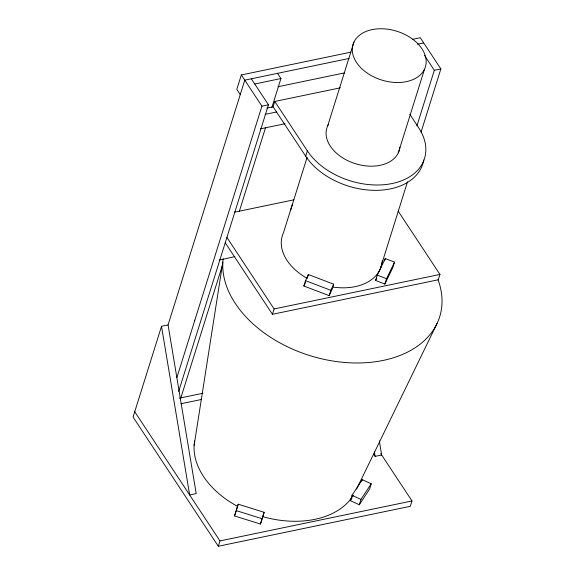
<?xml version="1.0" encoding="UTF-8"?>
<svg xmlns="http://www.w3.org/2000/svg" width="575" height="575" viewBox="0 0 575 575"><rect width="100%" height="100%" fill="white"/><g stroke="black" fill="none" stroke-linecap="round" stroke-linejoin="round"><path stroke-width="0.86" d="M194.127 445.366L222.834 262.143M234.542 515.947L238.215 504.196L264.133 512.303L260.461 524.055L234.542 515.947L236.21 510.607L262.128 518.715L260.461 524.055M349.147 58.434L244.77 80.155L168.065 324.918L161.518 326.284L133.069 417.069L218.299 546.25L410.327 506.295L411.995 500.954L380.693 453.503M350.973 52.138L241.335 74.951L236.814 89.384L240.249 94.587M176.856 377.631L261.927 106.167L241.335 74.951M178.653 391.438L268.475 104.801L251.311 78.797M180.665 398.489L222.755 264.184M239.38 211.147L265.65 127.305M271.817 107.633L280.931 78.545L277.502 73.341M340.493 87.788L274.771 101.459L273.096 106.799L305.706 156.22A64.414 43.434 17.4 0 0 372.823 190.303A64.414 43.434 17.4 0 0 423.753 159.987M305.706 156.22L307.373 150.88L274.771 101.459M307.086 157.413L283.547 232.53A51.786 34.917 17.4 0 0 307.007 278.243M290.713 209.846L292.387 204.506M327.743 125.724L353.963 42.061M398.188 211.147L439.947 274.44L438.272 279.781L272.435 314.288L274.11 308.947L226.945 237.461M218.299 546.25L219.973 540.91L134.737 411.729M303.852 285.998L305.526 280.658L308.373 274.534L333.694 284.187L332.019 289.527L329.166 295.651L303.852 285.998L305.634 282.174M307.179 278.35L308.373 274.534M236.541 509.536L238.215 504.196M329.166 295.651L330.841 290.31L333.694 284.187M262.459 517.644L264.133 512.303M398.302 152.878L424.515 69.208A37.892 25.552 17.4 0 0 381.132 28.75A37.892 25.552 17.4 0 0 362.063 68.95A37.892 25.552 17.4 0 0 424.515 69.208M416.889 125.911L434.312 70.294L424.508 55.43M421.037 132.192L440.86 68.935L420.268 37.72L412.376 39.366M375.59 280.463L377.265 275.123L385.272 258.534L394.536 262.135L392.862 267.476L384.855 284.064L375.59 280.463L376.733 278.092M407.531 181.714L379.974 269.639A51.786 34.917 17.4 0 1 332.336 286.975M384.553 260.827L385.272 258.534M384.855 284.064L386.529 278.724L394.536 262.135M350.333 500.638L352.008 495.298L362.257 479.665L371.22 483.798L369.545 489.138L359.296 504.771L350.333 500.638L351.799 498.403M361.783 481.189L362.257 479.665M359.296 504.771L360.971 499.431L371.22 483.798M356.565 489.131L437.043 323.502M219.348 260.058L234.895 256.615M417.558 44.203L423.703 42.924M254.747 83.993L280.931 78.545M277.962 86.739L344.619 72.867M261.927 106.167L268.475 104.801M434.312 70.294L440.86 68.935M266.879 108.093L273.024 106.821M265.046 114.389L276.453 112.017M260.525 128.822L285.092 123.711M234.248 212.232L293.911 199.82M274.11 308.947L439.947 274.44M179.249 398.188L202.946 393.257M180.931 403.751L201.113 399.553M373.664 454.135L375.13 456.363L381.678 455.005L379.32 440.874M219.973 540.91L411.995 500.954M305.526 280.658L330.841 290.31M377.265 275.123L386.529 278.724M352.008 495.298L360.971 499.431M409.774 114.245L418.665 127.722A64.414 43.434 17.4 0 1 392.193 183.518A64.414 43.434 17.4 0 1 307.373 150.88M225.242 242.765L272.435 314.288M374.397 451.943L375.13 456.363M194.587 320.103L194.695 320.721M168.065 324.918L196.204 493.594L189.657 494.96L161.518 326.284M399.877 147.243A37.892 25.552 17.4 0 1 354.94 163.544A37.892 25.552 17.4 0 1 328.533 124.243M438.021 279.687A112.413 75.799 17.4 0 1 342.52 362.272A112.413 75.799 17.4 0 1 223.15 258.685M353.402 495.226A84.626 57.062 17.4 0 1 262.078 516.458M237.662 506.46A84.626 57.062 17.4 0 1 194.63 440.975M382.231 260.798A51.786 34.917 17.4 0 1 380.636 268.115"/></g></svg>
